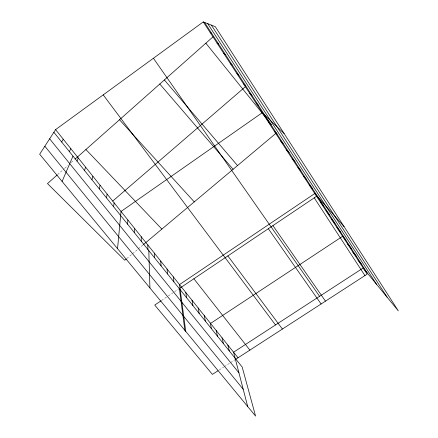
<?xml version="1.0" encoding="UTF-8"?>
<svg xmlns="http://www.w3.org/2000/svg" width="438" height="438" viewBox="0 0 438 438"><rect width="100%" height="100%" fill="white"/><g stroke="black" fill="none" stroke-linecap="round" stroke-linejoin="round"><path stroke-width="0.33" stroke-dasharray="2.19 1.64" d="M57.602 174.62L64.172 168.789M64.676 168.34L67.709 165.652M71.252 162.514L74.285 159.826M126.828 258.508L132.062 254.117M132.583 253.679L137.811 249.288M138.337 248.85L143.04 244.897M161.551 300.495L167.792 296.302M168.362 295.918L174.034 292.102M174.603 291.724L178.573 289.053M219.219 369.979L223.763 367.033M224.333 366.666L230.01 362.987M230.58 362.62L235.124 359.675"/><path stroke-width="0.66" d="M134.471 232.753L134.592 228.422M127.606 224.196L127.858 220.002M117.543 248.674L121.036 211.472L262.274 112.703L284.12 133.53M113.617 206.758L114.132 202.832M106.483 197.866L107.14 194.089M99.262 188.866L100.056 185.23M91.942 179.739L92.883 176.257M84.529 170.497L85.618 167.168M77.017 161.135L78.254 157.965M62.097 181.431L72.976 156.098M69.401 151.641L70.797 148.635M61.687 142.027L63.247 139.185M247.711 406.557L233.564 352.207L363.179 268.001L398.328 310.865L215.299 26.674L203.27 21.9L55.588 129.615L39.672 154.231L255.578 416.1L242.17 367.006L53.869 132.276M57.093 175.063L47.49 183.582L124.737 260.265L126.308 258.951M75.298 158.928L212.988 36.858M112.73 201.08L245.389 86.724M143.565 244.459L276.4 132.938M160.987 300.879L154.745 305.072L212.403 374.391L218.086 370.712M179.137 288.669L316.575 196.273M210.558 323.43L342.604 236.334M235.693 359.308L367.17 274.139L203.27 21.9M210.185 32.538L211.614 33.272M217.007 43.033L218.562 43.975M223.736 53.392L225.417 54.536M230.372 63.603L232.178 64.95M236.92 73.688L238.847 75.227M243.386 83.636L245.428 85.361M249.764 93.453L251.921 95.364M256.06 103.138L258.327 105.229M268.412 122.147L270.887 124.578M274.467 131.466L277.046 134.066M280.446 140.669L283.123 143.429M85.914 149.517L161.868 229.09M286.348 149.758L289.124 152.67M292.179 158.731L295.048 161.792M297.939 167.59L300.895 170.804M119.492 119.749L194.275 201.885M303.627 176.344L306.666 179.7M309.239 184.989L312.371 188.482M344.093 226.66L314.791 193.525L179.509 284.596L185.75 331.407M320.435 202.214L323.731 205.986M326.009 210.798L329.387 214.697M159.788 84.025L233.109 169.282M331.517 219.268L334.971 223.303M164.37 79.962L237.527 165.575M336.959 227.64L340.49 231.801M342.33 235.912L345.938 240.188M347.635 244.081L351.314 248.477M352.88 252.151L356.631 256.663M358.06 260.123L361.881 264.749M44.84 146.237L243.205 389.245M49.642 138.808L238.94 372.869M205.855 43.187L271.434 124.616M55.588 129.615L238.031 357.791M193.886 278.754L249.895 350.11M103.215 94.876L275.513 324.958M227.859 255.912L282.406 329.048M268.341 228.702L321.103 303.983M153.415 58.265L319.576 296.329M272.923 225.619L325.483 301.141M314.232 197.845L364.936 275.59M204.568 22.415L367.066 272.737M207.749 23.679L376.505 284.251M211.379 25.119L387.093 297.167M227.837 345.045L229.32 350.991M222.044 337.802L223.435 343.655M216.18 330.466L217.478 336.231M210.251 323.047L211.45 328.719M204.25 315.541L205.351 321.114M198.173 307.947L199.175 313.416M192.025 300.254L192.928 305.625M185.805 292.475L186.599 297.736M179.399 288.762L184.847 330.312M173.322 276.86L173.897 281.908M167.059 269.031L167.53 273.964M160.724 261.103L161.08 265.926M154.307 253.082L154.548 257.785M148.805 250.618L149.927 287.958M147.82 244.962L147.94 249.545M141.244 236.744L141.25 241.201"/></g></svg>
